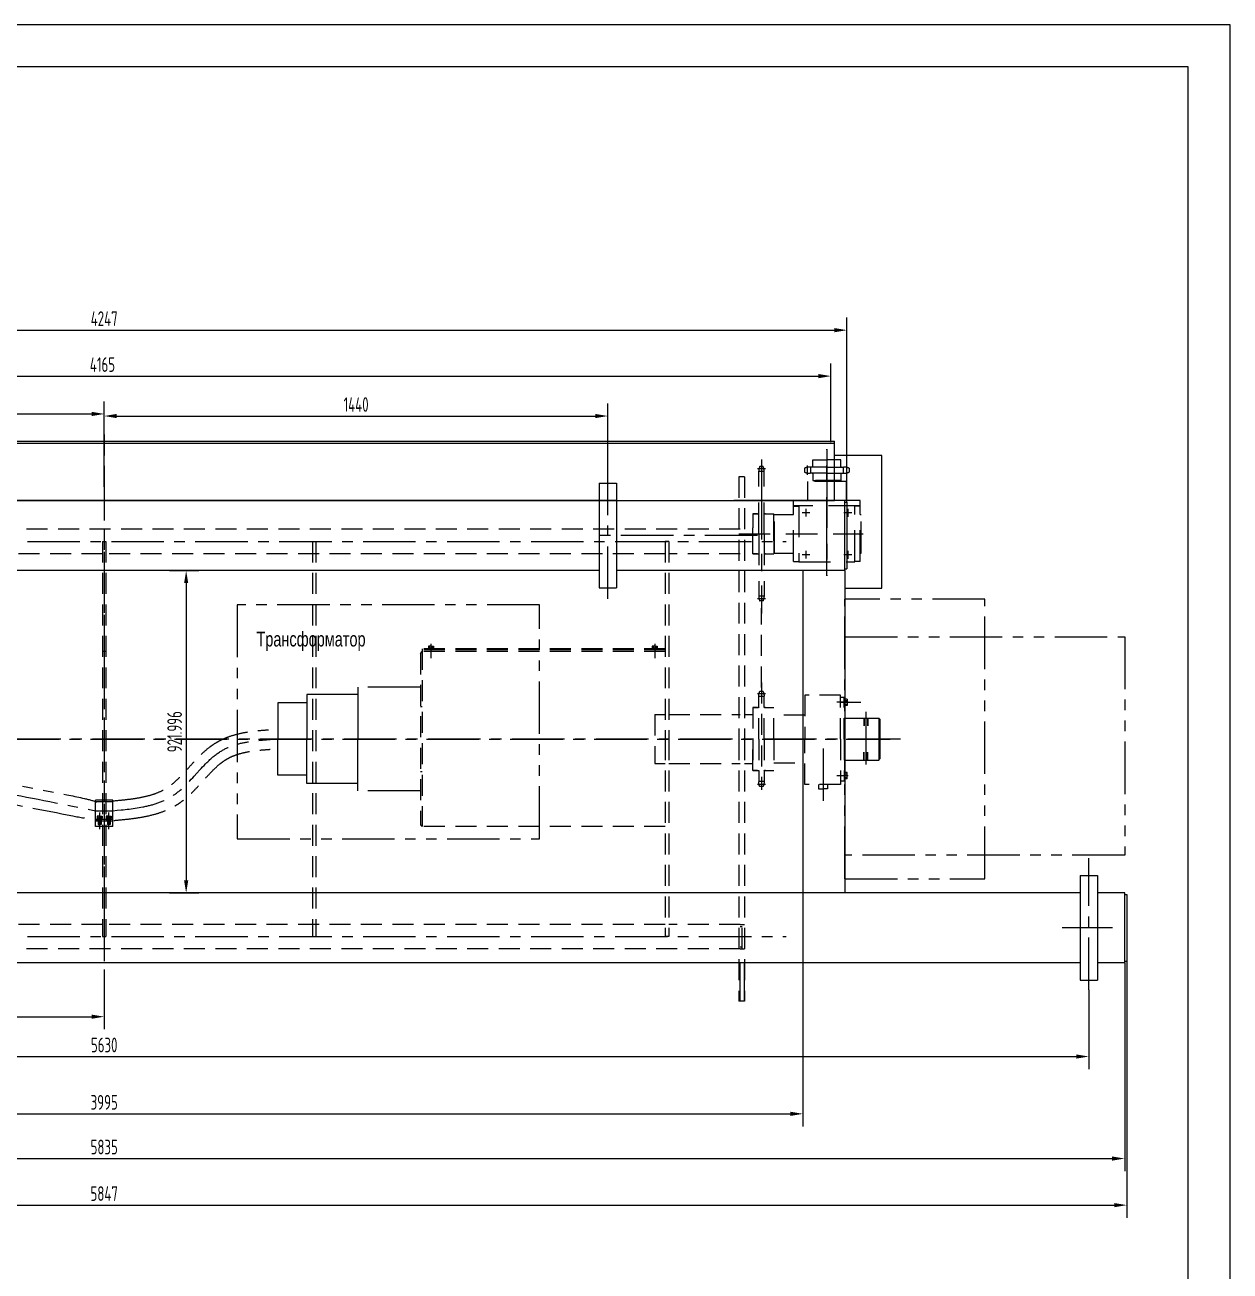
# Model space of a CAD drawing. Header units: millimetres. Extents: x 0 to 10092, y -1 to 7128.
# Drawn here: x 6647 to 10092, y 3564 to 7128 of the extents above; entities that cross this region are included whole.
import ezdxf

# ---------------------------------------------------------------- set-up
doc = ezdxf.new("R2010")
doc.units = ezdxf.units.MM
doc.header["$LTSCALE"] = 120
for name, pattern in [('F', [0.75, 0.5, -0.25]), ('G', [2, 1.25, -0.25, 0.25, -0.25]), ('K', [2.5, 1.25, -0.25, 0.25, -0.25, 0.25, -0.25])]:
    doc.linetypes.add(name, pattern=pattern)
for name, color, linetype in [('01', 7, 'Continuous'), ('02', 1, 'Continuous'), ('04', 2, 'F'), ('05', 4, 'G'), ('07', 6, 'K'), ('08', 1, 'Continuous')]:
    doc.layers.add(name, color=color, linetype=linetype)
doc.styles.get("Standard").update_dxf_attribs({"font": 'isocp', "width": 0.707, "bigfont": 'intecad.shx'})
doc.dimstyles.new('INTE', dxfattribs={"dimscale": 12, "dimtxt": 3.5, "dimasz": 3, "dimexe": 3, "dimexo": 0, "dimgap": 1, "dimtad": 1, "dimdec": 3, "dimdsep": 46, "dimtxsty": 'Standard', "dimcen": 0, "dimclrd": 1, "dimclre": 1, "dimclrt": 3, "dimaunit": 1, "dimadec": 0, "dimazin": 0, "dimtfac": 1, "dimtdec": 3, "dimtmove": 0, "dimatfit": 0, "dimfxl": 3, "dimarcsym": 0})

# ---------------------------------------------------------------- blocks, each defined once
blk = doc.blocks.new('*D66')
at = {"layer": '08', "color": 1, "lineweight": -2}
for p, q in [((4875.8, 4645.7), (4875.8, 3977.7)), ((8870.8, 4645.7), (8870.8, 3977.7)), ((4911.8, 4013.7), (8834.8, 4013.7))]:
    blk.add_line(p, q, dxfattribs=at)
at = {"layer": '08', "color": 1}
for points in [[(4911.8, 4019.7), (4911.8, 4007.7), (4875.8, 4013.7)], [(8834.8, 4019.7), (8834.8, 4007.7), (8870.8, 4013.7)]]:
    blk.add_solid(points, dxfattribs=at)
at = {"layer": 'Defpoints', "color": 0}
for p in [(4875.8, 4645.7), (8870.8, 4645.7), (8870.8, 4013.7)]:
    blk.add_point(p, dxfattribs=at)
at = {"layer": '08', "color": 3, "insert": (6873.3, 4046.7), "char_height": 42, "attachment_point": 5}
blk.add_mtext('3995', dxfattribs=at)
blk = doc.blocks.new('*D75')
at = {"layer": '08', "color": 1, "lineweight": -2}
for p, q in [((3955.8, 4445.7), (3955.8, 3849.8)), ((9790.8, 4445.7), (9790.8, 3849.8)), ((3991.8, 3885.8), (9754.8, 3885.8))]:
    blk.add_line(p, q, dxfattribs=at)
at = {"layer": '08', "color": 1}
for points in [[(3991.8, 3891.8), (3991.8, 3879.8), (3955.8, 3885.8)], [(9754.8, 3891.8), (9754.8, 3879.8), (9790.8, 3885.8)]]:
    blk.add_solid(points, dxfattribs=at)
at = {"layer": 'Defpoints', "color": 0}
for p in [(3955.8, 4445.7), (9790.8, 4445.7), (9790.8, 3885.8)]:
    blk.add_point(p, dxfattribs=at)
at = {"layer": '08', "color": 3, "insert": (6873.3, 3918.8), "char_height": 42, "attachment_point": 5}
blk.add_mtext('5835', dxfattribs=at)
blk = doc.blocks.new('*D76')
at = {"layer": '08', "color": 1, "lineweight": -2}
for p, q in [((3949.8, 4450.9), (3949.8, 3716.6)), ((9796.8, 4450.9), (9796.8, 3716.6)), ((3985.8, 3752.6), (9760.8, 3752.6))]:
    blk.add_line(p, q, dxfattribs=at)
at = {"layer": '08', "color": 1}
for points in [[(3985.8, 3758.6), (3985.8, 3746.6), (3949.8, 3752.6)], [(9760.8, 3758.6), (9760.8, 3746.6), (9796.8, 3752.6)]]:
    blk.add_solid(points, dxfattribs=at)
at = {"layer": 'Defpoints', "color": 0}
for p in [(3949.8, 4450.9), (9796.8, 4450.9), (9796.8, 3752.6)]:
    blk.add_point(p, dxfattribs=at)
at = {"layer": '08', "color": 3, "insert": (6873.3, 3785.6), "char_height": 42, "attachment_point": 5}
blk.add_mtext('5847', dxfattribs=at)
blk = doc.blocks.new('*D77')
at = {"layer": '08', "color": 1, "lineweight": -2}
for p, q in [((4749.8, 5762.9), (4749.8, 6291)), ((8996.8, 5762.6), (8996.8, 6291)), ((4785.8, 6255), (8960.8, 6255))]:
    blk.add_line(p, q, dxfattribs=at)
at = {"layer": '08', "color": 1}
for points in [[(4785.8, 6261), (4785.8, 6249), (4749.8, 6255)], [(8960.8, 6261), (8960.8, 6249), (8996.8, 6255)]]:
    blk.add_solid(points, dxfattribs=at)
at = {"layer": 'Defpoints', "color": 0}
for p in [(8996.8, 6255), (4749.8, 5762.9), (8996.8, 5762.6)]:
    blk.add_point(p, dxfattribs=at)
at = {"layer": '08', "color": 3, "insert": (6873.3, 6288), "char_height": 42, "attachment_point": 5}
blk.add_mtext('4247', dxfattribs=at)
blk = doc.blocks.new('*D78')
at = {"layer": '08', "color": 1, "lineweight": -2}
for p, q in [((7060.1, 5567.6), (7143.6, 5567.6)), ((7107.6, 5531.6), (7107.6, 4681.7)), ((7060.1, 4645.7), (7143.6, 4645.7))]:
    blk.add_line(p, q, dxfattribs=at)
at = {"layer": '08', "color": 1}
for points in [[(7101.6, 5531.6), (7113.6, 5531.6), (7107.6, 5567.6)], [(7101.6, 4681.7), (7113.6, 4681.7), (7107.6, 4645.7)]]:
    blk.add_solid(points, dxfattribs=at)
at = {"layer": 'Defpoints', "color": 0}
for p in [(7060.1, 5567.6), (7060.1, 4645.7), (7107.6, 4645.7)]:
    blk.add_point(p, dxfattribs=at)
at = {"layer": '08', "color": 3, "insert": (7074.6, 5106.6), "char_height": 42, "attachment_point": 5, "rotation": 90}
blk.add_mtext('921.996', dxfattribs=at)
blk = doc.blocks.new('TE')
at = {"layer": '01', "color": 7, "linetype": 'Continuous'}
for p, q in [((9259.2, 10972.7), (13434.2, 10972.7)), ((9259.2, 10966.7), (13434.2, 10966.7)), ((9259.2, 10802.7), (13434.2, 10802.7))]:
    blk.add_line(p, q, dxfattribs=at)
at = {"layer": '01'}
blk.add_line((13434.2, 10802.7), (13434.2, 10972.7), dxfattribs=at)
blk = doc.blocks.new('*D95')
at = {"layer": '08', "color": 1, "lineweight": -2}
for p, q in [((4785.8, 5934.5), (4785.8, 6159.6)), ((8950.8, 5934.5), (8950.8, 6159.6)), ((4821.8, 6123.6), (8914.8, 6123.6))]:
    blk.add_line(p, q, dxfattribs=at)
at = {"layer": '08', "color": 1}
for points in [[(4821.8, 6129.6), (4821.8, 6117.6), (4785.8, 6123.6)], [(8914.8, 6129.6), (8914.8, 6117.6), (8950.8, 6123.6)]]:
    blk.add_solid(points, dxfattribs=at)
at = {"layer": 'Defpoints', "color": 0}
for p in [(8950.8, 6123.6), (4785.8, 5934.5), (8950.8, 5934.5)]:
    blk.add_point(p, dxfattribs=at)
at = {"layer": '08', "color": 3, "insert": (6868.3, 6156.6), "char_height": 42, "attachment_point": 5}
blk.add_mtext('4165', dxfattribs=at)
blk = doc.blocks.new('rtrt')
at = {"layer": '01'}
blk.add_hatch(color=256, dxfattribs=at).paths.add_polyline_path([(19853.9, 7702.9), (19858.9, 7707.9), (19853.9, 7707.9)])
at = {"layer": '04', "linetype": 'F'}
blk.add_hatch(color=2, dxfattribs=at).paths.add_polyline_path([(19853.9, 8202.9), (19853.9, 8197.9), (19858.9, 8197.9)])
at = {"layer": '01', "color": 7, "linetype": 'Continuous'}
for p, q in [((20767.9, 8517.9), (20757.9, 8517.9)), ((18635.9, 8057.9), (18668.9, 8057.9)), ((18638.9, 8066.8), (18645.3, 8066.8)), ((18638.9, 8066.8), (18638.9, 8049)), ((18645.3, 8062.9), (18638.9, 8062.9)), ((18645.3, 8049), (18645.3, 8066.8)), ((18645.3, 8065.6), (18647.9, 8065.6)), ((18645.3, 8052.9), (18638.9, 8052.9)), ((18638.9, 8049), (18645.3, 8049)), ((18645.3, 8050.2), (18647.9, 8050.2)), ((18645.3, 7856.8), (18645.3, 7839)), ((18645.3, 7855.6), (18647.9, 7855.6)), ((18645.3, 7840.2), (18647.9, 7840.2)), ((20767.9, 7387.9), (20757.9, 7387.9))]:
    blk.add_line(p, q, dxfattribs=at)
at = {"layer": '01'}
for p, q in [((18545.4, 8009.9), (18548.4, 8012.9)), ((18545.4, 8009.9), (18545.4, 7895.9)), ((18647.9, 8012.9), (18548.4, 8012.9)), ((18548.4, 8012.9), (18548.4, 7892.9)), ((18548.4, 7892.9), (18545.4, 7895.9)), ((18647.9, 7892.9), (18548.4, 7892.9)), ((18638.9, 7856.8), (18645.3, 7856.8)), ((18638.9, 7839), (18638.9, 7856.8)), ((18645.3, 7852.9), (18638.9, 7852.9)), ((18645.3, 7842.9), (18638.9, 7842.9)), ((19858.9, 7859.9), (19853.9, 7859.9)), ((18638.9, 7839), (18645.3, 7839)), ((19853.9, 7702.9), (19858.9, 7707.9))]:
    blk.add_line(p, q, dxfattribs=at)
at = {"layer": '04', "color": 2, "linetype": 'F'}
for p, q in [((20762.9, 8824.2), (20762.9, 7170.4)), ((18932.9, 8702.9), (18948.9, 8702.9)), ((18932.9, 8702.9), (18932.9, 7952.9)), ((18948.9, 8702.9), (18948.9, 7952.9)), ((18944.9, 8552.9), (22580.9, 8552.9)), ((18944.9, 8482.9), (19148.9, 8482.9)), ((19148.9, 8517.9), (19148.9, 7952.9)), ((19148.9, 8517.9), (19158.9, 8517.9)), ((19158.9, 8517.9), (19158.9, 7952.9)), ((19158.9, 8482.9), (20757.9, 8482.9)), ((20157.9, 8517.9), (20157.9, 7387.9)), ((20167.9, 8517.9), (20167.9, 7387.9)), ((20757.9, 8517.9), (20757.9, 7387.9)), ((20767.9, 8517.9), (20767.9, 7387.9)), ((20767.9, 8482.9), (22580.9, 8482.9)), ((19158.9, 8210.9), (19853.9, 8210.9)), ((19158.9, 8207.9), (19853.9, 8207.9)), ((19158.9, 8202.9), (19853.9, 8202.9)), ((19188.9, 8218.3), (19181.7, 8218.3)), ((19181.7, 8218.3), (19181.7, 8213)), ((19181.7, 8213), (19188.9, 8213)), ((19182.8, 8213), (19182.8, 8210.9)), ((19188.9, 8213), (19182.8, 8213)), ((19182.8, 8210.9), (19188.9, 8210.9)), ((19184.9, 8213), (19184.9, 8218.3)), ((19188.9, 8210.9), (19187.7, 8213)), ((19188.9, 8225.5), (19188.9, 8184.5)), ((19188.9, 8218.3), (19196.1, 8218.3)), ((19188.9, 8215.1), (19188.9, 8208.8)), ((19188.9, 8213), (19190.2, 8210.9)), ((19188.9, 8213), (19195.1, 8213)), ((19196.1, 8213), (19188.9, 8213)), ((19195.1, 8210.9), (19188.9, 8210.9)), ((19192.9, 8213), (19192.9, 8218.3)), ((19195.1, 8213), (19195.1, 8210.9)), ((19196.1, 8218.3), (19196.1, 8213)), ((19828.9, 8218.3), (19821.7, 8218.3)), ((19821.7, 8218.3), (19821.7, 8213)), ((19821.7, 8213), (19828.9, 8213)), ((19822.8, 8213), (19822.8, 8210.9)), ((19828.9, 8213), (19822.8, 8213)), ((19822.8, 8210.9), (19828.9, 8210.9)), ((19824.9, 8213), (19824.9, 8218.3)), ((19828.9, 8210.9), (19827.7, 8213)), ((19828.9, 8225.5), (19828.9, 8184.5)), ((19828.9, 8218.3), (19836.1, 8218.3)), ((19828.9, 8215.1), (19828.9, 8208.8)), ((19828.9, 8213), (19830.2, 8210.9)), ((19828.9, 8213), (19835.1, 8213)), ((19836.1, 8213), (19828.9, 8213)), ((19835.1, 8210.9), (19828.9, 8210.9)), ((19832.9, 8213), (19832.9, 8218.3)), ((19835.1, 8213), (19835.1, 8210.9)), ((19836.1, 8218.3), (19836.1, 8213)), ((19853.9, 8210.9), (19853.9, 7702.9)), ((19858.9, 8197.9), (19853.9, 8202.9)), ((19858.9, 8197.9), (19858.9, 7707.9)), ((20757.9, 8202.9), (20767.9, 8202.9)), ((18884, 8114.6), (18884, 7807.8)), ((18657.9, 8072.9), (18647.9, 8072.9)), ((18647.9, 7952.9), (18647.9, 8072.9)), ((18657.9, 8077.9), (18760.4, 8077.9)), ((18657.9, 7952.9), (18657.9, 8077.9)), ((18760.4, 8077.9), (18760.4, 7952.9)), ((18872.5, 8082.5), (18895.4, 8082.5)), ((18876.5, 7952.9), (18876.5, 8075.7)), ((18876.5, 8074.5), (18891.4, 8074.5)), ((18879.2, 8088.4), (18888.9, 8088.4)), ((18891.4, 7952.9), (18891.4, 8075.7)), ((18760.4, 8020.9), (18849, 8020.9)), ((18849, 7952.9), (18849, 8042.9)), ((18875.5, 8042.9), (18849, 8042.9)), ((18872.5, 8042.9), (18875.5, 8042.9)), ((18909, 8042.9), (18892.5, 8042.9)), ((18895, 8042.9), (18909, 8042.9)), ((18909, 8042.9), (18909, 7952.9)), ((18932.9, 8022.9), (18909, 8022.9)), ((19148.9, 8022.9), (18944.9, 8022.9)), ((19188.9, 8022.9), (19158.9, 8022.9)), ((19188.9, 8022.9), (19188.9, 7882.9)), ((19858.9, 8045.9), (19853.9, 8045.9)), ((18579.4, 8012.9), (18579.4, 7990.4)), ((18580.9, 8012.9), (18580.9, 7990.4)), ((18589.9, 8012.9), (18589.9, 7990.4)), ((18591.4, 8012.9), (18591.4, 7990.4)), ((18647.9, 7952.9), (18647.9, 7832.9)), ((18657.9, 7952.9), (18657.9, 7822.9)), ((18760.4, 7822.9), (18760.4, 7952.9)), ((18849, 7952.9), (18849, 7862.9)), ((18876.5, 7952.9), (18876.5, 7830.1)), ((18891.4, 7952.9), (18891.4, 7830.1)), ((18909, 7952.9), (18909, 7882.9)), ((18909, 7862.9), (18909, 7952.9)), ((18932.9, 7952.9), (18932.9, 7202.9)), ((18948.9, 7952.9), (18948.9, 7202.9)), ((19148.9, 7952.9), (19148.9, 7387.9)), ((19158.9, 7952.9), (19158.9, 7387.9)), ((18579.4, 7892.9), (18579.4, 7915.4)), ((18580.9, 7892.9), (18580.9, 7915.4)), ((18589.9, 7892.9), (18589.9, 7915.4)), ((18591.4, 7892.9), (18591.4, 7915.4)), ((18849, 7884.9), (18760.4, 7884.9)), ((18932.9, 7882.9), (18909, 7882.9)), ((19148.9, 7882.9), (18944.9, 7882.9)), ((19188.9, 7882.9), (19158.9, 7882.9)), ((18875.5, 7862.9), (18849, 7862.9)), ((18872.5, 7862.9), (18875.5, 7862.9)), ((18909, 7862.9), (18892.5, 7862.9)), ((18895, 7862.9), (18909, 7862.9)), ((18657.9, 7832.9), (18647.9, 7832.9)), ((18657.9, 7822.9), (18760.4, 7822.9)), ((18694.9, 7822.9), (18694.9, 7810.5)), ((18694.9, 7810.5), (18707.9, 7810.5)), ((18721, 7810.5), (18707.9, 7810.5)), ((18721, 7822.9), (18721, 7810.5)), ((18872.5, 7823.3), (18895.4, 7823.3)), ((18876.5, 7831.3), (18891.4, 7831.3)), ((18879.2, 7817.4), (18888.9, 7817.4)), ((20737.9, 7772.9), (20787.9, 7772.9)), ((19158.9, 7702.9), (19853.9, 7702.9)), ((20737.9, 7722.9), (20787.9, 7722.9)), ((20737.9, 7717.9), (20787.9, 7717.9)), ((20737.9, 7717.9), (20787.9, 7717.9)), ((20741.9, 7724.5), (20741.9, 7722.9)), ((20749.9, 7724.5), (20741.9, 7724.5)), ((20741.9, 7722.9), (20749.9, 7722.9)), ((20749.9, 7731.9), (20742.7, 7731.9)), ((20742.7, 7731.9), (20742.7, 7726.6)), ((20742.7, 7726.6), (20749.9, 7726.6)), ((20743.8, 7726.6), (20743.8, 7724.5)), ((20749.9, 7726.6), (20743.8, 7726.6)), ((20743.8, 7724.5), (20749.9, 7724.5)), ((20745.9, 7726.6), (20745.9, 7731.9)), ((20745.9, 7726.6), (20745.9, 7708.6)), ((20745.9, 7708.6), (20749.9, 7708.6)), ((20746.9, 7708.6), (20746.9, 7722.8)), ((20749.9, 7731.9), (20757.1, 7731.9)), ((20749.9, 7728.7), (20749.9, 7722.4)), ((20749.9, 7726.6), (20756.1, 7726.6)), ((20749.9, 7726.6), (20749.9, 7721.1)), ((20757.1, 7726.6), (20749.9, 7726.6)), ((20756.1, 7724.5), (20749.9, 7724.5)), ((20749.9, 7724.5), (20757.9, 7724.5)), ((20757.9, 7722.9), (20749.9, 7722.9)), ((20753.9, 7708.6), (20749.9, 7708.6)), ((20752.9, 7708.6), (20752.9, 7722.8)), ((20753.9, 7726.6), (20753.9, 7731.9)), ((20753.9, 7726.6), (20753.9, 7708.6)), ((20756.1, 7726.6), (20756.1, 7724.5)), ((20757.1, 7731.9), (20757.1, 7726.6)), ((20757.9, 7724.5), (20757.9, 7722.9)), ((20757.9, 7702.9), (20767.9, 7702.9)), ((20767.9, 7724.5), (20767.9, 7722.9)), ((20775.9, 7724.5), (20767.9, 7724.5)), ((20767.9, 7722.9), (20775.9, 7722.9)), ((20775.9, 7731.9), (20768.7, 7731.9)), ((20768.7, 7731.9), (20768.7, 7726.6)), ((20768.7, 7726.6), (20775.9, 7726.6)), ((20769.8, 7726.6), (20769.8, 7724.5)), ((20775.9, 7726.6), (20769.8, 7726.6)), ((20769.8, 7724.5), (20775.9, 7724.5)), ((20771.9, 7726.6), (20771.9, 7731.9)), ((20771.9, 7726.6), (20771.9, 7708.6)), ((20771.9, 7708.6), (20775.9, 7708.6)), ((20772.9, 7708.6), (20772.9, 7722.8)), ((20775.9, 7731.9), (20783.1, 7731.9)), ((20775.9, 7728.7), (20775.9, 7722.4)), ((20775.9, 7726.6), (20782.1, 7726.6)), ((20775.9, 7726.6), (20775.9, 7721.1)), ((20783.1, 7726.6), (20775.9, 7726.6)), ((20782.1, 7724.5), (20775.9, 7724.5)), ((20775.9, 7724.5), (20783.9, 7724.5)), ((20783.9, 7722.9), (20775.9, 7722.9)), ((20779.9, 7708.6), (20775.9, 7708.6)), ((20778.9, 7708.6), (20778.9, 7722.8)), ((20779.9, 7726.6), (20779.9, 7731.9)), ((20779.9, 7726.6), (20779.9, 7708.6)), ((20782.1, 7726.6), (20782.1, 7724.5)), ((20783.1, 7731.9), (20783.1, 7726.6)), ((20783.9, 7724.5), (20783.9, 7722.9)), ((18944.9, 7422.9), (18932.9, 7422.9)), ((18938.9, 7352.9), (18938.9, 7422.9)), ((18944.9, 7416.9), (18938.9, 7416.9)), ((18944.9, 7422.9), (19148.9, 7422.9)), ((19158.9, 7422.9), (20757.9, 7422.9)), ((20767.9, 7422.9), (22580.9, 7422.9)), ((19148.9, 7387.9), (19158.9, 7387.9)), ((18944.9, 7352.9), (18932.9, 7352.9)), ((18944.9, 7358.9), (18938.9, 7358.9)), ((18944.9, 7352.9), (22580.9, 7352.9)), ((18932.9, 7202.9), (18944.9, 7202.9)), ((18932.9, 7202.9), (18948.9, 7202.9))]:
    blk.add_line(p, q, dxfattribs=at)
for centre, radius, start, end in [((18907, 8075.7), 30.5, 155.386, 180.0093), ((18861, 8076.1), 30.5, 359.2339, 23.7843), ((18875.5, 8043.9), 1.02, 270, 0), ((18892.5, 8043.9), 1.02, 180, 270), ((18875.5, 7861.9), 1.02, 0, 90), ((18892.5, 7861.9), 1.02, 90, 180), ((18907, 7830.1), 30.5, 179.9907, 204.614), ((18861, 7829.7), 30.5, 336.2157, 0.7661)]:
    blk.add_arc(centre, radius, start, end, dxfattribs=at)
at = {"layer": '05'}
for p, q in [((22662.6, 8517.9), (18813.7, 8517.9)), ((18486.9, 7952.9), (22981.2, 7952.9)), ((18635.9, 7847.9), (18668.9, 7847.9)), ((20737.9, 7717.9), (20737.9, 7777.9)), ((20737.9, 7777.9), (20787.9, 7777.9)), ((20787.9, 7717.9), (20787.9, 7777.9)), ((20787.9, 7747.9), (20737.9, 7747.9)), ((20749.9, 7694.7), (20749.9, 7742.7)), ((20775.9, 7694.7), (20775.9, 7742.7)), ((20737.9, 7702.9), (20737.9, 7717.9)), ((20737.9, 7702.9), (20787.9, 7702.9)), ((20787.9, 7702.9), (20787.9, 7717.9)), ((22662.6, 7387.9), (18813.7, 7387.9))]:
    blk.add_line(p, q, dxfattribs=at)
at = {"layer": '05', "color": 4, "linetype": 'G'}
for p, q in [((18657.9, 8057.9), (18599.6, 8057.9)), ((18585.4, 8030.3), (18585.4, 7866)), ((18707.9, 7925.7), (18707.9, 7759.6))]:
    blk.add_line(p, q, dxfattribs=at)
blk.add_spline([(22550.8, 8178.8), (22550.8, 8083.1), (21997.1, 7904.8), (20787.9, 7747.9)], degree=3, dxfattribs=at)
at = {"layer": '05'}
blk.add_spline([(20737.9, 7747.9), (20566.1, 7791.3), (20429.1, 7918.3), (20266.3, 7952.9)], degree=3, dxfattribs=at)
at = {"layer": '07', "color": 6, "linetype": 'K'}
for p, q in [((19858.9, 8101), (20037.8, 8101)), ((20037.8, 8101), (20037.8, 7952.9)), ((20037.8, 8080.4), (20183.3, 8080.4)), ((20183.3, 8080.4), (20183.3, 7952.9)), ((20183.3, 8056.5), (20266.3, 8056.5)), ((20266.3, 8056.5), (20266.3, 7952.9)), ((20037.8, 7804.8), (20037.8, 7952.9)), ((20183.3, 7825.4), (20183.3, 7952.9)), ((20266.3, 7849.3), (20266.3, 7952.9)), ((20183.3, 7849.3), (20266.3, 7849.3)), ((20037.8, 7825.4), (20183.3, 7825.4)), ((19858.9, 7804.8), (20037.8, 7804.8))]:
    blk.add_line(p, q, dxfattribs=at)
for points, knots in [([(22574.7, 8180.7), (22575.3, 8171.6), (22576, 8162.4), (22577, 8143.9), (22577.3, 8134.5), (22577.5, 8116), (22577.3, 8106.7), (22576.3, 8093.8), (22576, 8090.2), (22575.2, 8084), (22574.9, 8081.6), (22574, 8075.9), (22573.4, 8072.8), (22572.1, 8066.5), (22571.3, 8063.4), (22568.9, 8054.2), (22567, 8048.3), (22561.4, 8033.8), (22557.4, 8025.5), (22548.2, 8009.8), (22543, 8002.4), (22531.6, 7988.5), (22525.3, 7982), (22512, 7969.9), (22504.9, 7964.3), (22489.9, 7953.8), (22482, 7949), (22465.6, 7940.1), (22457.1, 7936), (22434.5, 7926.3), (22420.1, 7921.2), (22390, 7912.1), (22374.4, 7908.2), (22338.1, 7901.4), (22321.4, 7898.4), (22287.3, 7893.4), (22269.8, 7891.3), (22227.6, 7886.7), (22198.4, 7884.7), (22135.3, 7881.5), (22105.5, 7880.4), (22059.8, 7878.9), (22043.7, 7878.4), (22018.4, 7877.6), (22009, 7877.3), (21989.9, 7876.7), (21980.1, 7876.3), (21960.8, 7875.6), (21951.1, 7875.2), (21922.5, 7874), (21903.6, 7873.1), (21847.6, 7870.2), (21811.1, 7868), (21704.2, 7860.7), (21636.2, 7854.7), (21401.7, 7830.4), (21250.5, 7807.2), (21020.1, 7766), (20936.2, 7749.6), (20831.7, 7728.9), (20810.5, 7724.7), (20783.9, 7722.9)], [0, 0, 0, 0, 25.952687, 25.952687, 51.905373, 51.905373, 77.85806, 77.85806, 88.231913, 88.231913, 95.214509, 95.214509, 104.395083, 104.395083, 113.575657, 113.575657, 131.936804, 131.936804, 159.661606, 159.661606, 187.386408, 187.386408, 215.11121, 215.11121, 242.836012, 242.836012, 270.560813, 270.560813, 298.285615, 298.285615, 341.470928, 341.470928, 384.656242, 384.656242, 427.841555, 427.841555, 471.026868, 471.026868, 540.173267, 540.173267, 609.319667, 609.319667, 646.808746, 646.808746, 669.065095, 669.065095, 692.447173, 692.447173, 715.829251, 715.829251, 762.593406, 762.593406, 856.121717, 856.121717, 1043.178338, 1043.178338, 1527.485021, 1527.485021, 1818.912455, 1818.912455, 1892.817761, 1892.817761, 1892.817761, 1892.817761]), ([(22516.9, 8178.8), (22519.5, 8167.5), (22520.6, 8149.2), (22521.1, 8140.2), (22521.4, 8131.5), (22521.4, 8114.8), (22521.2, 8106.9), (22520.3, 8096.5), (22520, 8093.5), (22519.3, 8088.7), (22519, 8086.8), (22518.4, 8083.2), (22518, 8081.4), (22516.8, 8076.1), (22515.9, 8072.7), (22512.9, 8063.2), (22510.6, 8057.5), (22505.1, 8046.6), (22501.9, 8041.4), (22494.7, 8031.6), (22490.7, 8026.9), (22481.8, 8018), (22476.9, 8013.7), (22466.3, 8005.5), (22460.5, 8001.6), (22448, 7994.2), (22441.4, 7990.6), (22427.3, 7984), (22419.8, 7980.9), (22398.9, 7973.1), (22384.9, 7968.8), (22355.2, 7961.2), (22335.4, 7957.9), (22302.6, 7952.1), (22285.4, 7949.7), (22254.1, 7945.5), (22235.9, 7943.8), (22183.9, 7940.1), (22153.5, 7938.4), (22092.1, 7935.9), (22061, 7935), (22018.7, 7933.6), (22007.2, 7933.3), (21986.8, 7932.6), (21977.9, 7932.3), (21960.1, 7931.6), (21951.3, 7931.2), (21924.9, 7930.1), (21907.5, 7929.3), (21855.9, 7926.7), (21822.3, 7924.8), (21723.4, 7918.3), (21660.2, 7913), (21427, 7890.2), (21273.3, 7867.5), (21039.6, 7826.7), (20954.3, 7810.2), (20839.4, 7787.5), (20808.9, 7781.4), (20783.9, 7772.9)], [0, 0, 0, 0, 26.815106, 26.815106, 53.630212, 53.630212, 80.445318, 80.445318, 91.652491, 91.652491, 99.103043, 99.103043, 106.553595, 106.553595, 121.4547, 121.4547, 149.181467, 149.181467, 176.908235, 176.908235, 204.635002, 204.635002, 232.36177, 232.36177, 260.088537, 260.088537, 287.815304, 287.815304, 315.542072, 315.542072, 361.31322, 361.31322, 407.084368, 407.084368, 452.855517, 452.855517, 498.626665, 498.626665, 571.112847, 571.112847, 643.599029, 643.599029, 670.614719, 670.614719, 691.89349, 691.89349, 713.172261, 713.172261, 755.729802, 755.729802, 840.844885, 840.844885, 1011.075051, 1011.075051, 1492.67198, 1492.67198, 1786.352097, 1786.352097, 1892.817761, 1892.817761, 1892.817761, 1892.817761]), ([(20740.6, 7775.8), (20727.5, 7777), (20714.7, 7778.2), (20689.6, 7781.1), (20677.4, 7782.7), (20653.9, 7786.8), (20642.6, 7789.3), (20623.9, 7794.6), (20616.1, 7797.3), (20601.3, 7803.4), (20594.3, 7806.8), (20586.2, 7811.7), (20584.6, 7812.6), (20581.9, 7814.4), (20580.8, 7815.1), (20578.5, 7816.7), (20577.4, 7817.4), (20574, 7819.9), (20571.8, 7821.6), (20563.9, 7827.9), (20558.4, 7832.8), (20547.3, 7843.5), (20541.7, 7849.3), (20530.5, 7861.2), (20524.9, 7867.5), (20513.3, 7880.1), (20507.5, 7886.6), (20495.3, 7899.4), (20489, 7905.8), (20475.8, 7918.2), (20468.9, 7924.2), (20458.9, 7931.9), (20456.2, 7933.9), (20450.7, 7937.7), (20447.8, 7939.6), (20443.5, 7942.3), (20442, 7943.2), (20439.1, 7944.9), (20437.6, 7945.7), (20433.2, 7948.1), (20430.2, 7949.7), (20421.2, 7954), (20415, 7956.6), (20399.4, 7962.5), (20389.7, 7965.3), (20370.3, 7970.1), (20360.5, 7971.9), (20340.8, 7975), (20330.9, 7976.2), (20311.2, 7978.1), (20301.4, 7978.8), (20283.6, 7979.9), (20275.7, 7980.4), (20267.9, 7980.9)], [0, 0, 0, 0, 37.261092, 37.261092, 74.522184, 74.522184, 111.783276, 111.783276, 140.024199, 140.024199, 168.265122, 168.265122, 174.973141, 174.973141, 179.987877, 179.987877, 185.002614, 185.002614, 195.032088, 195.032088, 219.976884, 219.976884, 244.921681, 244.921681, 269.866478, 269.866478, 294.811275, 294.811275, 319.756072, 319.756072, 344.700869, 344.700869, 353.757869, 353.757869, 362.763774, 362.763774, 367.242015, 367.242015, 371.720257, 371.720257, 380.676741, 380.676741, 398.589708, 398.589708, 425.999554, 425.999554, 453.409401, 453.409401, 480.819247, 480.819247, 508.229093, 508.229093, 530.460402, 530.460402, 530.460402, 530.460402]), ([(20735.3, 7720), (20722.5, 7721.2), (20709.5, 7722.4), (20683.4, 7725.4), (20670.4, 7727.1), (20644.3, 7731.6), (20631.3, 7734.4), (20608.5, 7740.7), (20598.6, 7744), (20579.2, 7751.9), (20569.7, 7756.4), (20557.2, 7763.7), (20554, 7765.7), (20545.8, 7771.1), (20541, 7774.6), (20531.8, 7781.8), (20527.4, 7785.5), (20515.9, 7795.8), (20509.1, 7802.5), (20496, 7816.1), (20489.7, 7823), (20477.4, 7836.5), (20471.4, 7843.1), (20459.5, 7855.9), (20453.6, 7862), (20441.9, 7873.4), (20436, 7878.6), (20427.9, 7885.1), (20425.7, 7886.8), (20420.7, 7890.4), (20417.9, 7892.3), (20414.2, 7894.6), (20413.1, 7895.2), (20411.1, 7896.4), (20410, 7897), (20406.9, 7898.7), (20404.8, 7899.8), (20398.3, 7902.9), (20393.7, 7904.8), (20381.9, 7909.2), (20374.3, 7911.5), (20358.5, 7915.3), (20350.2, 7916.9), (20333.1, 7919.5), (20324.2, 7920.5), (20306.1, 7922.3), (20296.8, 7923), (20279.9, 7924.1), (20272.3, 7924.5), (20264.7, 7924.9)], [0, 0, 0, 0, 36.663996, 36.663996, 73.327991, 73.327991, 109.991987, 109.991987, 138.487243, 138.487243, 166.9825, 166.9825, 177.117972, 177.117972, 192.844183, 192.844183, 208.570394, 208.570394, 235.00663, 235.00663, 261.442866, 261.442866, 287.879102, 287.879102, 314.315338, 314.315338, 340.751574, 340.751574, 350.790317, 350.790317, 363.070554, 363.070554, 367.555948, 367.555948, 372.041342, 372.041342, 381.01213, 381.01213, 398.953706, 398.953706, 426.416583, 426.416583, 453.87946, 453.87946, 481.342336, 481.342336, 508.805213, 508.805213, 530.460402, 530.460402, 530.460402, 530.460402])]:
    blk.add_open_spline(points, degree=3, knots=knots, dxfattribs=at)
blk = doc.blocks.new('rerwq')
at = {"layer": '04', "color": 2, "linetype": 'F', "ltscale": 1.5}
for p, q in [((22619.6, 5275.9), (22619.6, 5250)), ((22636, 5292.9), (22676, 5292.9)), ((22636, 5273.2), (22636, 5292.9)), ((22716, 5292.9), (22676, 5292.9)), ((22716, 5273.2), (22716, 5292.9)), ((22732.3, 5275.9), (22732.3, 5250)), ((22500.5, 5267.1), (22477.6, 5267.1)), ((22481.6, 5080.9), (22481.6, 5260.3)), ((22496.5, 5259.1), (22481.6, 5259.1)), ((22493.8, 5273), (22484.2, 5273)), ((22496.5, 5080.9), (22496.5, 5260.3)), ((22612.5, 5268.5), (22612.5, 5257.4)), ((22676, 5271.9), (22628.3, 5271.9)), ((22676, 5254), (22628.3, 5254)), ((22629.1, 5271.9), (22629.1, 5254)), ((22636, 5252.7), (22636, 5232.9)), ((22676, 5271.9), (22723.6, 5271.9)), ((22676, 5254), (22723.6, 5254)), ((22716, 5252.7), (22716, 5232.9)), ((22722.8, 5271.9), (22722.8, 5254)), ((22739.5, 5268.5), (22739.5, 5257.4)), ((22621, 5230.9), (22621, 5175.9)), ((22731, 5230.9), (22621, 5230.9)), ((22636, 5232.9), (22676, 5232.9)), ((22696.2, 5232.9), (22643.5, 5232.9)), ((22656, 5232.9), (22656, 5230.9)), ((22716, 5232.9), (22676, 5232.9)), ((22696, 5232.9), (22696, 5230.9)), ((22731, 5230.9), (22731, 5175.9)), ((22581, 5001.4), (22581, 5175.9)), ((22755.5, 5175.9), (22596.5, 5175.9)), ((22771, 5001.4), (22771, 5175.9)), ((22478.1, 5138.4), (22464, 5138.4)), ((22464, 5138.4), (22464, 5098.4)), ((22464, 5138.4), (22480.6, 5138.4)), ((22500.5, 5138.4), (22497.6, 5138.4)), ((22497.6, 5138.4), (22524, 5138.4)), ((22524, 5093.5), (22524, 5138.4)), ((22526, 5135.9), (22581, 5135.9)), ((22526, 5025.9), (22526, 5135.9)), ((22771, 5160.9), (22581, 5160.9)), ((22581, 5160.4), (22596, 5160.4)), ((22596, 5160.9), (22596, 5000.9)), ((22756, 5000.9), (22756, 5160.9)), ((22771, 5160.4), (22756, 5160.4)), ((22771, 5135.9), (22774, 5135.9)), ((22774, 5025.9), (22774, 5135.9)), ((22464, 5063.4), (22464, 5098.4)), ((22524, 5100.9), (22526, 5100.9)), ((22524, 5060.9), (22524, 5100.9)), ((22424, 5080.9), (22779.9, 5080.9)), ((22464, 5023.4), (22464, 5063.4)), ((22481.6, 5080.9), (22481.6, 4901.6)), ((22496.5, 5080.9), (22496.5, 4901.6)), ((22524, 5068.3), (22524, 5023.4)), ((22524, 5060.9), (22526, 5060.9)), ((22526, 5025.9), (22581, 5025.9)), ((22771, 5025.9), (22774, 5025.9)), ((22478.1, 5023.4), (22464, 5023.4)), ((22464, 5023.4), (22480.6, 5023.4)), ((22500.5, 5023.4), (22497.6, 5023.4)), ((22497.6, 5023.4), (22524, 5023.4)), ((22581, 5001.4), (22596, 5001.4)), ((22596, 5000.9), (22756, 5000.9)), ((22771, 5001.4), (22756, 5001.4)), ((22500.5, 4894.8), (22477.6, 4894.8)), ((22496.5, 4902.8), (22481.6, 4902.8)), ((22493.8, 4888.9), (22484.2, 4888.9))]:
    blk.add_line(p, q, dxfattribs=at)
at = {"layer": '04', "color": 2, "linetype": 'F'}
for p, q in [((22771, 5175.9), (22581, 5175.9)), ((22627, 5140.9), (22605, 5140.9)), ((22616, 5151.9), (22616, 5130)), ((22747.4, 5140.9), (22724.5, 5140.9)), ((22736, 5152.4), (22736, 5129.5)), ((22616, 5031.9), (22616, 5010)), ((22736, 5032.4), (22736, 5009.5)), ((22627, 5020.9), (22605, 5020.9)), ((22747.4, 5020.9), (22724.5, 5020.9))]:
    blk.add_line(p, q, dxfattribs=at)
at = {"layer": '04', "color": 2, "linetype": 'F', "ltscale": 1.5}
for centre, radius, start, end in [((22512.1, 5260.7), 30.5, 156.2157, 180.7661), ((22466.1, 5260.3), 30.5, 359.9907, 24.614), ((22628.3, 5233.8), 38.1, 90.0023, 114.6269), ((22628.3, 5292.1), 38.1, 245.3757, 270), ((22634.7, 5273.2), 1.27, 270, 0), ((22634.7, 5252.7), 1.27, 0, 90), ((22717.2, 5273.2), 1.27, 180, 270), ((22717.2, 5252.7), 1.27, 90, 180), ((22723.6, 5233.8), 38.1, 65.3721, 89.9966), ((22723.6, 5292.1), 38.1, 270, 294.6243), ((22480.6, 5139.5), 1.02, 270, 0), ((22497.6, 5139.5), 1.02, 180, 270), ((22480.6, 5022.4), 1.02, 0, 90), ((22497.6, 5022.4), 1.02, 90, 180), ((22512.1, 4901.2), 30.5, 179.2339, 203.7843), ((22466.1, 4901.6), 30.5, 335.386, 0.0093)]:
    blk.add_arc(centre, radius, start, end, dxfattribs=at)
at = {"layer": '05', "color": 4, "linetype": 'G', "ltscale": 1.5}
for p, q in [((22676, 4961.1), (22676, 5322.5)), ((22676, 5322.5), (22676, 4961.1)), ((22489, 5293.2), (22489, 4879.3)), ((22489, 5289.4), (22489, 4853))]:
    blk.add_line(p, q, dxfattribs=at)
blk = doc.blocks.new('*D123')
at = {"layer": '08', "color": 1, "lineweight": -2}
for p, q in [((5433.3, 5865.1), (5433.3, 6051.4)), ((6873.3, 5860.6), (6873.3, 6051.4)), ((5469.3, 6015.4), (6837.3, 6015.4))]:
    blk.add_line(p, q, dxfattribs=at)
at = {"layer": '08', "color": 1}
for points in [[(5469.3, 6021.4), (5469.3, 6009.4), (5433.3, 6015.4)], [(6837.3, 6021.4), (6837.3, 6009.4), (6873.3, 6015.4)]]:
    blk.add_solid(points, dxfattribs=at)
at = {"layer": 'Defpoints', "color": 0}
for p in [(6873.3, 6015.4), (5433.3, 5865.1), (6873.3, 5860.6)]:
    blk.add_point(p, dxfattribs=at)
at = {"layer": '08', "color": 3, "insert": (6153.3, 6048.4), "char_height": 42, "attachment_point": 5}
blk.add_mtext('1440', dxfattribs=at)
blk = doc.blocks.new('*D124')
at = {"layer": '08', "color": 1, "lineweight": -2}
for p, q in [((4058.3, 4368.5), (4058.3, 4141.6)), ((9688.3, 4368.5), (9688.3, 4141.6)), ((4094.3, 4177.6), (9652.3, 4177.6))]:
    blk.add_line(p, q, dxfattribs=at)
at = {"layer": '08', "color": 1}
for points in [[(4094.3, 4183.6), (4094.3, 4171.6), (4058.3, 4177.6)], [(9652.3, 4183.6), (9652.3, 4171.6), (9688.3, 4177.6)]]:
    blk.add_solid(points, dxfattribs=at)
at = {"layer": 'Defpoints', "color": 0}
for p in [(4058.3, 4368.5), (9688.3, 4368.5), (9688.3, 4177.6)]:
    blk.add_point(p, dxfattribs=at)
at = {"layer": '08', "color": 3, "insert": (6873.3, 4210.6), "char_height": 42, "attachment_point": 5}
blk.add_mtext('5630', dxfattribs=at)
blk = doc.blocks.new('*D125')
at = {"layer": '08', "color": 1, "lineweight": -2}
for p, q in [((4058.3, 4306.9), (4058.3, 4255.5)), ((4094.3, 4291.5), (6837.3, 4291.5)), ((6873.3, 4303.2), (6873.3, 4255.5))]:
    blk.add_line(p, q, dxfattribs=at)
at = {"layer": '08', "color": 1}
for points in [[(4094.3, 4297.5), (4094.3, 4285.5), (4058.3, 4291.5)], [(6837.3, 4297.5), (6837.3, 4285.5), (6873.3, 4291.5)]]:
    blk.add_solid(points, dxfattribs=at)
at = {"layer": 'Defpoints', "color": 0}
for p in [(4058.3, 4306.9), (6873.3, 4303.2), (6873.3, 4291.5)]:
    blk.add_point(p, dxfattribs=at)
at = {"layer": '08', "color": 3, "insert": (5465.8, 4324.5), "char_height": 42, "attachment_point": 5}
blk.add_mtext('2815', dxfattribs=at)
blk = doc.blocks.new('*D192')
at = {"layer": '08', "color": 1, "lineweight": -2}
for p, q in [((6873.3, 5807.1), (6873.3, 6045.4)), ((8313.3, 5865.1), (8313.3, 6045.4)), ((6909.3, 6009.4), (8277.3, 6009.4))]:
    blk.add_line(p, q, dxfattribs=at)
at = {"layer": '08', "color": 1}
for points in [[(6909.3, 6015.4), (6909.3, 6003.4), (6873.3, 6009.4)], [(8277.3, 6015.4), (8277.3, 6003.4), (8313.3, 6009.4)]]:
    blk.add_solid(points, dxfattribs=at)
at = {"layer": 'Defpoints', "color": 0}
for p in [(8313.3, 6009.4), (8313.3, 5865.1), (6873.3, 5807.1)]:
    blk.add_point(p, dxfattribs=at)
at = {"layer": '08', "color": 3, "insert": (7593.3, 6042.4), "char_height": 42, "attachment_point": 5}
blk.add_mtext('1440', dxfattribs=at)
blk = doc.blocks.new('*U200')
at = {"layer": '01'}
for points in [[(831, 584), (25, 584)], [(831, 10), (831, 584)]]:
    blk.add_lwpolyline(points, dxfattribs=at)
at = {"layer": '02'}
for points in [[(841, 594), (0, 594)], [(841, 0), (841, 594)]]:
    blk.add_lwpolyline(points, dxfattribs=at)

msp = doc.modelspace()

# ---------------------------------------------------------------- linework, layer by layer
at = {"layer": '01', "color": 7, "linetype": 'Continuous'}
for p, q in [((9096.8472, 5896.2401), (8960.8472, 5896.2401)), ((9096.8472, 5517.1045), (9096.8472, 5896.2401)), ((8288.3472, 5817.6466), (8338.3472, 5817.6466)), ((8338.3472, 5767.6466), (5123.3472, 5767.6466)), ((8990.8472, 5767.6466), (8673.3472, 5767.6466)), ((8288.3472, 5567.6466), (5458.3472, 5567.6466)), ((8990.8472, 5567.6466), (8338.3472, 5567.6466)), ((8990.8472, 5572.6466), (8996.8472, 5572.6466)), ((8990.8472, 5567.6466), (8990.8472, 4645.6503)), ((8288.3472, 5517.6466), (8338.3472, 5517.6466)), ((8990.8472, 5517.1045), (9096.8472, 5517.1045)), ((9663.3472, 4695.6503), (9713.3472, 4695.6503)), ((9663.3472, 4645.6503), (4083.3472, 4645.6503)), ((9790.8472, 4645.6503), (9713.3472, 4645.6503)), ((9663.3472, 4445.6503), (4083.3472, 4445.6503)), ((9663.3472, 4445.6503), (4083.3472, 4445.6503)), ((9790.8472, 4445.6503), (9713.3472, 4445.6503)), ((9790.8472, 4445.6503), (9713.3472, 4445.6503)), ((9790.8472, 4450.6503), (9796.8472, 4450.6503)), ((9663.3472, 4395.6503), (9713.3472, 4395.6503))]:
    msp.add_line(p, q, dxfattribs=at)
at = {"layer": '01'}
for p, q in [((8288.3472, 5817.6466), (8288.3472, 5517.6466)), ((8338.3472, 5817.6466), (8338.3472, 5517.6466)), ((8990.8472, 5567.6466), (8990.8472, 5767.6466)), ((8990.8472, 5762.6466), (8996.8472, 5762.6466)), ((8996.8472, 5762.6466), (8996.8472, 5572.6466)), ((8870.8472, 5567.6466), (8870.8472, 4645.6503)), ((9663.3472, 4695.6503), (9663.3472, 4395.6503)), ((9713.3472, 4695.6503), (9713.3472, 4395.6503)), ((9790.8472, 4445.6503), (9790.8472, 4645.6503)), ((9790.8472, 4640.6503), (9796.8472, 4640.6503)), ((9796.8472, 4640.6503), (9796.8472, 4450.6503)), ((8691.3472, 4335.6466), (8691.3472, 4445.6503)), ((8703.3472, 4335.6466), (8703.3472, 4445.6503))]:
    msp.add_line(p, q, dxfattribs=at)
at = {"layer": '04'}
msp.add_line((8752.2379, 5233.4962), (8752.2379, 5459.9594), dxfattribs=at)
at = {"layer": '05', "color": 4, "linetype": 'G'}
for p, q in [((6873.3472, 5860.6158), (6873.3472, 4329.2339)), ((8740.5306, 5667.6466), (8286.8591, 5667.6466)), ((9755.5306, 4545.6503), (9611.8591, 4545.6503))]:
    msp.add_line(p, q, dxfattribs=at)
at = {"layer": '05'}
for p, q in [((8313.3472, 5486.3471), (8313.3472, 5865.0586)), ((4194.2357, 5085.6466), (9120.19, 5085.6466)), ((9688.3472, 4368.4545), (9688.3472, 4745.2921))]:
    msp.add_line(p, q, dxfattribs=at)
at = {"layer": '07', "color": 6, "linetype": 'K'}
for p, q in [((9390.8472, 5485.6466), (8990.8472, 5485.6466)), ((8990.8472, 4685.6466), (8990.8472, 5485.6466)), ((9390.8472, 4685.6466), (9390.8472, 5485.6466)), ((8990.8472, 5378.3072), (9790.8472, 5378.3072)), ((9790.8472, 5378.3072), (9790.8472, 4753.3145)), ((9790.8472, 4753.3145), (8990.8472, 4753.3145)), ((8990.8472, 4685.6466), (9390.8472, 4685.6466))]:
    msp.add_line(p, q, dxfattribs=at)
msp.add_lwpolyline([(7253.6145, 4800.5312), (8118.0059, 4800.5312), (8118.0059, 5469.5239), (7253.6145, 5469.5239)], close=True, dxfattribs=at)

# ---------------------------------------------------------------- block references
at = {"xscale": -1}
msp.add_blockref('rtrt', (27636.2864, -2867.2533), dxfattribs=at)
at = {"layer": '01', "xscale": 12, "yscale": 12, "zscale": 12}
msp.add_blockref('*U200', (0, 0), dxfattribs=at)
at = {"layer": '01'}
msp.add_blockref('TE', (-4473.3081, -5035.0312), dxfattribs=at)
at = {"layer": '05'}
msp.add_blockref('rerwq', (-13736.7289, 591.7043), dxfattribs=at)

# ---------------------------------------------------------------- texts
at = {"layer": '01', "insert": (7308.4745, 5392.371), "char_height": 42, "attachment_point": 1}
msp.add_mtext('{\\fArial|b0|i0|c204|p34;\\C3;Трансформатор}', dxfattribs=at)

# ---------------------------------------------------------------- dimensions: what is measured, and where the dimension line sits
at = {"layer": '08'}
for base, p1, p2, picture, middle in [((8996.8472, 6255.0368), (4749.8472, 5762.9022), (8996.8472, 5762.6466), '*D77', (6873.3472, 6288.0409)), ((8950.8472, 6123.628), (4785.8472, 5934.4591), (8950.8472, 5934.4591), '*D95', (6868.3472, 6156.628)), ((6873.3472, 6015.4438), (5433.3472, 5865.0586), (6873.3472, 5860.6158), '*D123', (6153.3472, 6048.4438)), ((8313.3472, 6009.4438), (6873.3472, 5807.0666), (8313.3472, 5865.0586), '*D192', (7593.3472, 6042.4438)), ((8870.8472, 4013.7052), (4875.8472, 4645.6503), (8870.8472, 4645.6503), '*D66', (6873.3472, 4046.7052)), ((9796.8472, 3752.6495), (3949.8472, 4450.9059), (9796.8472, 4450.9059), '*D76', (6873.3472, 3785.6495)), ((9688.3472, 4177.6461), (4058.3472, 4368.4545), (9688.3472, 4368.4545), '*D124', (6873.3472, 4210.6461)), ((6873.3472, 4291.5013), (4058.3472, 4306.8652), (6873.3472, 4303.183), '*D125', (5465.8472, 4324.5054))]:
    dim = msp.add_linear_dim(base=base, p1=p1, p2=p2, dimstyle='INTE', dxfattribs=at)
    dim.commit()
    dim.dimension.update_dxf_attribs({"geometry": picture, "text_midpoint": middle})
dim = msp.add_linear_dim(base=(7107.6459, 4645.6503), p1=(7060.1216, 5567.6466), p2=(7060.1216, 4645.6503), angle=90, dimstyle='INTE', dxfattribs=at)
dim.commit()
dim.dimension.update_dxf_attribs({"geometry": '*D78', "text_midpoint": (7074.6316, 5106.6485)})
dim = msp.add_linear_dim(base=(9790.8472, 3885.7635), p1=(3955.8472, 4445.6503), p2=(9790.8472, 4445.6503), dimstyle='INTE', dxfattribs=at)
dim.commit()
dim.dimension.update_dxf_attribs({"geometry": '*D75', "text_midpoint": (6873.3472, 3885.7635), "dimtype": 160})

doc.saveas('drawing.dxf')
